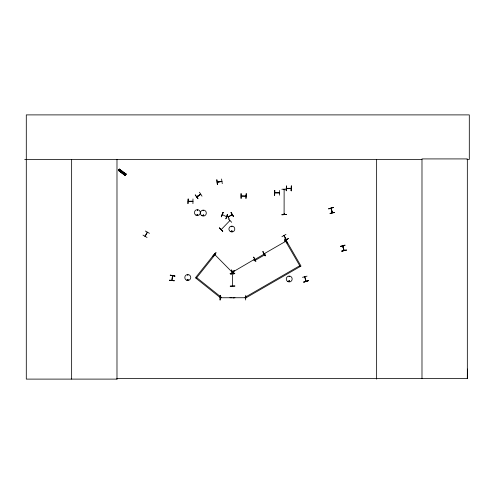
<?xml version="1.0" encoding="UTF-8"?>
<svg xmlns="http://www.w3.org/2000/svg" width="494" height="494" viewBox="0 0 494 494"><rect width="100%" height="100%" fill="white"/><g stroke="black" fill="none" stroke-linecap="round" stroke-linejoin="round"><path stroke-width="0.74" d="M466.991 159.432L469.3 159.432L469.3 114.892L26.293 114.892L26.293 379.108L117.053 379.108L116.992 378.589L467.33 378.589L467.398 369.037M214.853 254.898L214.674 254.441M232.408 272.441L232.038 272.071M200.237 194.58L200.755 194.29M284.081 189.326L284.087 189.653M187.529 274.991L188.004 275.189L187.578 274.942M187.325 279.715C188.51 278.332 188.029 281.08 187.368 279.826M197.057 214.81C197.903 213.748 197.526 215.964 197.106 214.736M197.785 214.921C197.106 213.155 196.661 216.341 197.835 214.81M203.09 210.549L203.565 210.747L203.139 210.5M203.763 215.273C202.46 216.761 203.33 213.538 203.738 215.501M231.606 226.598L232.087 226.468L231.698 226.758M231.544 231.254C232.39 230.192 232.013 232.402 231.593 231.18M289.478 276.541L288.996 276.671L289.422 276.424M169.516 280.326L174.228 280.74L169.522 280.302M172.011 280.32L172.653 275.806M232.754 271.848L233.168 271.607M233.057 271.614L232.822 272.027M233.242 271.793L232.841 271.99L254.608 259.233M300.21 266.525L285.557 241.208L285.97 240.967M232.143 214.557L228.129 216.847M228.531 216.891L228.055 216.891M284.106 189.326L284.136 189.752M284.106 214.081L284.297 214.458L284.13 214.032M304.687 276.825L305.835 281.24M306.082 281.259L304.841 276.72M332.388 212.667L331.011 208.252M332.098 212.371L332.388 212.772M344.09 250.458L343.719 250.007M232.402 273.41L232.421 286.02M147.471 232.285L145.119 236.33M217.218 182.039L221.88 181.273M221.324 229.475L229.901 220.577M203.065 215.112C203.479 216.508 203.787 214.13 203.071 215.347M231.47 231.025C231.735 232.94 232.902 229.945 231.451 231.143M288.823 280.969C289.163 282.759 290.12 280.141 288.922 280.901M288.978 281.055C289.342 282.407 289.657 280.061 288.947 281.271M289.589 281.413L289.632 281.086M223.041 212.42L221.306 216.817L223.022 212.408M221.281 216.804L223.226 212.506M227.586 214.482L225.844 218.873L227.561 214.47M284.13 213.982L284.099 214.476L284.13 189.276M188.202 201.256L192.821 201.182M220.299 297.573L220.824 297.734L220.299 297.734M241.239 195.933L241.794 196.149M245.487 196.143L245.963 195.933M274.75 192.746L279.474 192.746M142.976 235.107L147.051 237.497M145.341 231.019L149.46 233.322M147.243 232.229L144.952 236.249M217.267 182.033L221.917 181.489L217.292 182.193M283.889 235.607L286.217 239.714M331.011 208.351L332.159 212.729M331.073 208.678L331.165 208.209M343.91 250.52L342.669 245.981L344.065 250.409M119.443 168.954L118.35 170.405L125.143 175.561L126.242 174.11L119.32 169.121M119.116 170.831L120.067 169.578M119.573 171.183L120.53 169.93M120.264 171.708L121.215 170.449M120.876 172.171L121.827 170.918M121.567 172.696L122.518 171.443M124.525 174.938L125.476 173.684M124.562 175.296L125.828 173.622M124.612 175.333L125.884 173.66M196.155 278.369L215.792 253.768L215.075 253.194L195.439 277.795L220.756 298.006L221.324 297.283L196.729 277.647M192.882 201.404L188.233 201.404L192.827 201.441M245.864 196.149L241.239 196.099M279.413 192.932L274.818 192.932M219.324 228L222.763 231.241L219.336 227.993M231.705 222.294L228.376 218.947M212.908 256.164L216.063 252.644L212.933 256.188M230.852 274.108L234.175 270.749M254.614 259.443L254.28 259.616M264.123 253.558L264.549 253.576M232.168 214.791L228.203 217.045M285.575 241.14L286.483 240.918L301.007 266.068L245.691 298.006L245.234 297.209L299.747 265.735M187.942 279.993C188.356 278.777 186.874 280.067 187.85 279.987M222.319 214.594L226.53 216.743M197.217 196.55L196.81 196.865L200.694 194.278L196.785 196.853M200.57 194.185L196.828 196.822L200.725 194.321M195.241 194.939L198.026 198.767L195.26 194.926M199.428 192.234L202.015 196.186M231.334 270.039L233.742 274.102M265.087 255.849L262.925 251.637L265.105 255.836M254.194 259.474L254.564 259.257M264.16 253.749L264.432 253.373M285.557 241.208L285.903 240.986M285.693 241.344L286.051 241.109L264.204 253.725M287.088 242.363L284.816 239.003L287.428 242.943M232.05 214.587L231.797 214.976M229.278 219.033L226.888 214.958M233.576 216.551L231.007 212.581L233.594 216.539M281.901 236.725L285.983 234.347M284.297 214.507L284.316 213.995M172.486 275.714L171.801 280.289M328.8 208.808L333.351 207.554M330.048 213.464L334.66 212.432L330.029 213.402M340.415 246.296L344.985 245.098M340.471 246.487L345.028 245.265M342.836 246.512L342.898 245.956M341.725 251.174L346.288 249.952M346.331 250.118L341.706 251.113L346.337 250.143M302.476 277.319L307.046 276.127M303.711 281.944L308.268 280.697M220.725 297.759L220.349 297.573L220.762 297.549M241.338 195.914L245.913 196.099M291.065 188.547L286.458 188.523M222.275 183.688L221.578 179.013M197.378 210.413L197.446 209.907L197.316 210.382M284.031 235.527L286.378 239.609M287.489 188.659L290.2 188.628M286.576 189.146L281.852 189.245M192.938 203.67L192.975 198.946M281.858 214.76L286.576 214.489L281.858 214.785M245.53 297.573L245.055 297.74L245.58 297.573M230.142 273.355L234.86 273.244L230.142 273.386M234.866 286.045L230.142 286.162L234.866 286.014M24.7 159.618L26.293 159.611M26.293 159.432L421.987 159.432M291.102 188.313L286.495 188.331L286.52 188.652M286.545 188.523L291.17 188.547M279.474 190.468L279.542 195.192M240.979 193.654L240.998 198.378M245.53 297.734L220.398 297.759M232.989 297.999L234.953 297.734M170.232 275.362L174.901 276.053M169.553 280.098L174.221 280.802M342.861 245.963L344.052 250.427M119.264 169.195L126.094 174.308M126.032 174.382L119.11 169.393M118.665 169.998L125.482 175.123M118.603 170.078L125.414 175.209M118.541 170.158L125.328 175.321M118.48 170.239L125.297 175.364M118.424 170.307L125.217 175.469M214.686 254.484L232.371 272.404L232.069 272.101M219.404 227.919L222.745 231.26M284.871 238.966L287.23 243.06M262.894 251.656L265.253 255.75M231.507 269.94L233.89 274.016M231.062 212.55L233.378 216.668M331.239 208.289L332.376 212.723M245.802 295.288L245.66 300.012M467.33 378.589L467.33 158.92L421.987 158.92L421.987 378.589M376.638 159.432L376.638 379.108M291.404 186.053L291.404 190.777M291.232 186.053L291.232 190.777M286.378 186.053L286.378 190.777M274.72 190.468L274.689 195.192M241.177 193.654L241.177 198.378M231.89 297.734L229.926 297.734M116.985 159.432L116.985 379.108M71.642 159.432L71.642 379.108M170.263 275.133L174.901 276.066L170.263 275.133M121.37 171.671C121.629 173.054 122.524 170.868 121.37 171.671M234.125 270.7L230.994 274.244L234.125 270.7M253.681 257.133L255.843 261.338L253.681 257.133M264.772 253.762L253.873 260.054L254.33 260.851L265.235 254.552L264.772 253.762M288.36 238.54L284.365 241.066L288.342 238.509M333.302 207.369L328.806 208.839L333.302 207.369M308.268 280.691L303.773 282.167L308.268 280.691M216.854 179.791L217.379 184.484L216.854 179.791M188.183 198.977L187.955 203.701L188.152 198.977M220.287 295.295L220.077 300.012L220.287 295.295M286.446 186.053L286.205 190.777L286.409 186.053M291.429 186.053L291.164 190.777L291.429 186.053M274.75 190.468L274.491 195.192L274.75 190.468M246.222 193.654L245.963 198.378L246.222 193.654M230.395 231.593A2.939 2.939 0 0 0 234.804 229.043A2.939 2.939 0 0 0 230.395 226.499A2.939 2.939 0 0 0 230.395 231.593M195.914 215.137A2.927 2.927 0 0 0 200.305 212.605A2.927 2.927 0 0 0 195.914 210.067A2.927 2.927 0 0 0 195.914 215.137M186.287 280.092A2.989 2.989 0 0 0 190.764 277.511A2.989 2.989 0 0 0 186.287 274.923A2.989 2.989 0 0 0 186.287 280.092M287.743 281.549A2.952 2.952 0 0 0 292.17 278.993A2.952 2.952 0 0 0 287.743 276.436A2.952 2.952 0 0 0 287.743 281.549M201.848 215.656A2.989 2.989 0 0 0 206.325 213.068A2.989 2.989 0 0 0 201.848 210.481A2.989 2.989 0 0 0 201.848 215.656"/></g></svg>
